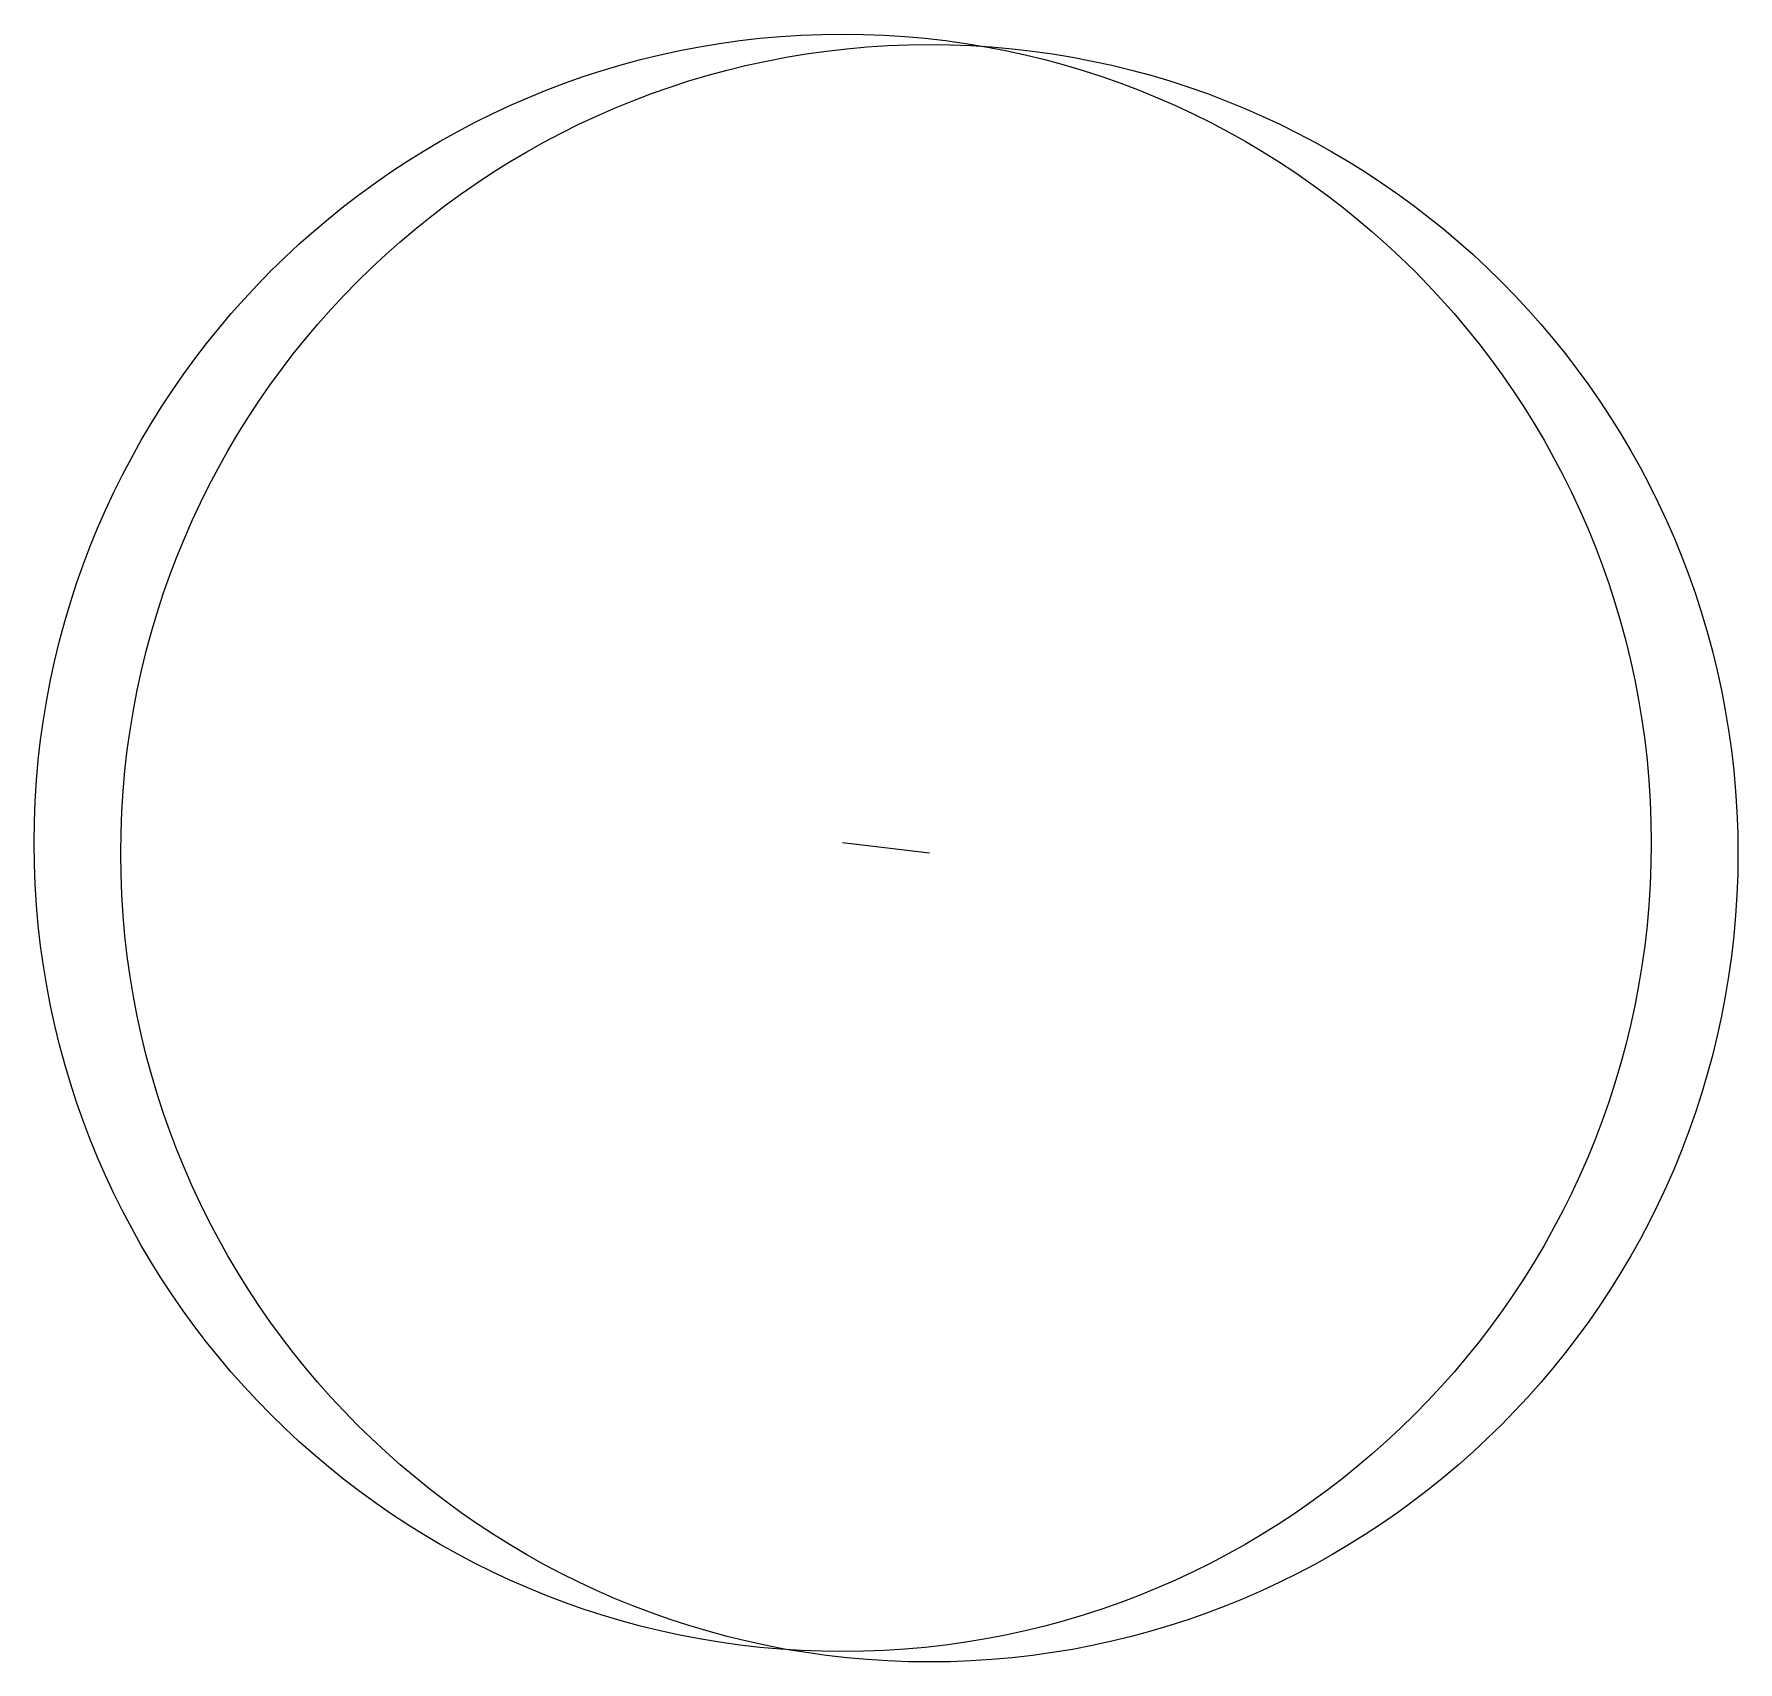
# Model space of a CAD drawing. Header units: millimetres. Extents: x 3623 to 6062, y 1175 to 2021.
# Drawn here: x 4167.81079 to 4167.82417, y 1200.92563 to 1200.93841 of the extents above; entities that cross this region are included whole.
import ezdxf

# ---------------------------------------------------------------- set-up
doc = ezdxf.new("R2010")
doc.units = ezdxf.units.MM
doc.header["$LTSCALE"] = 0.1
doc.layers.add('MECHANICAL1', color=6, linetype='Continuous')

msp = doc.modelspace()

# ---------------------------------------------------------------- linework, layer by layer
at = {"layer": 'MECHANICAL1'}
for points in [[(4167.823493, 1200.932058, -1), (4167.810793, 1200.932058, -1)], [(4167.823493, 1200.932058, -1), (4167.810793, 1200.932058, -1)], [(4167.824174, 1200.931976, -1), (4167.811474, 1200.931976, -1)], [(4167.824174, 1200.931976, -1), (4167.811474, 1200.931976, -1)]]:
    msp.add_lwpolyline(points, format="xyb", close=True, dxfattribs=at)
msp.add_lwpolyline([(4167.817824, 1200.931976), (4167.817143, 1200.932058)], dxfattribs=at)
msp.add_lwpolyline([(4167.817824, 1200.931976), (4167.817143, 1200.932058)], dxfattribs=at)

doc.saveas('drawing.dxf')
